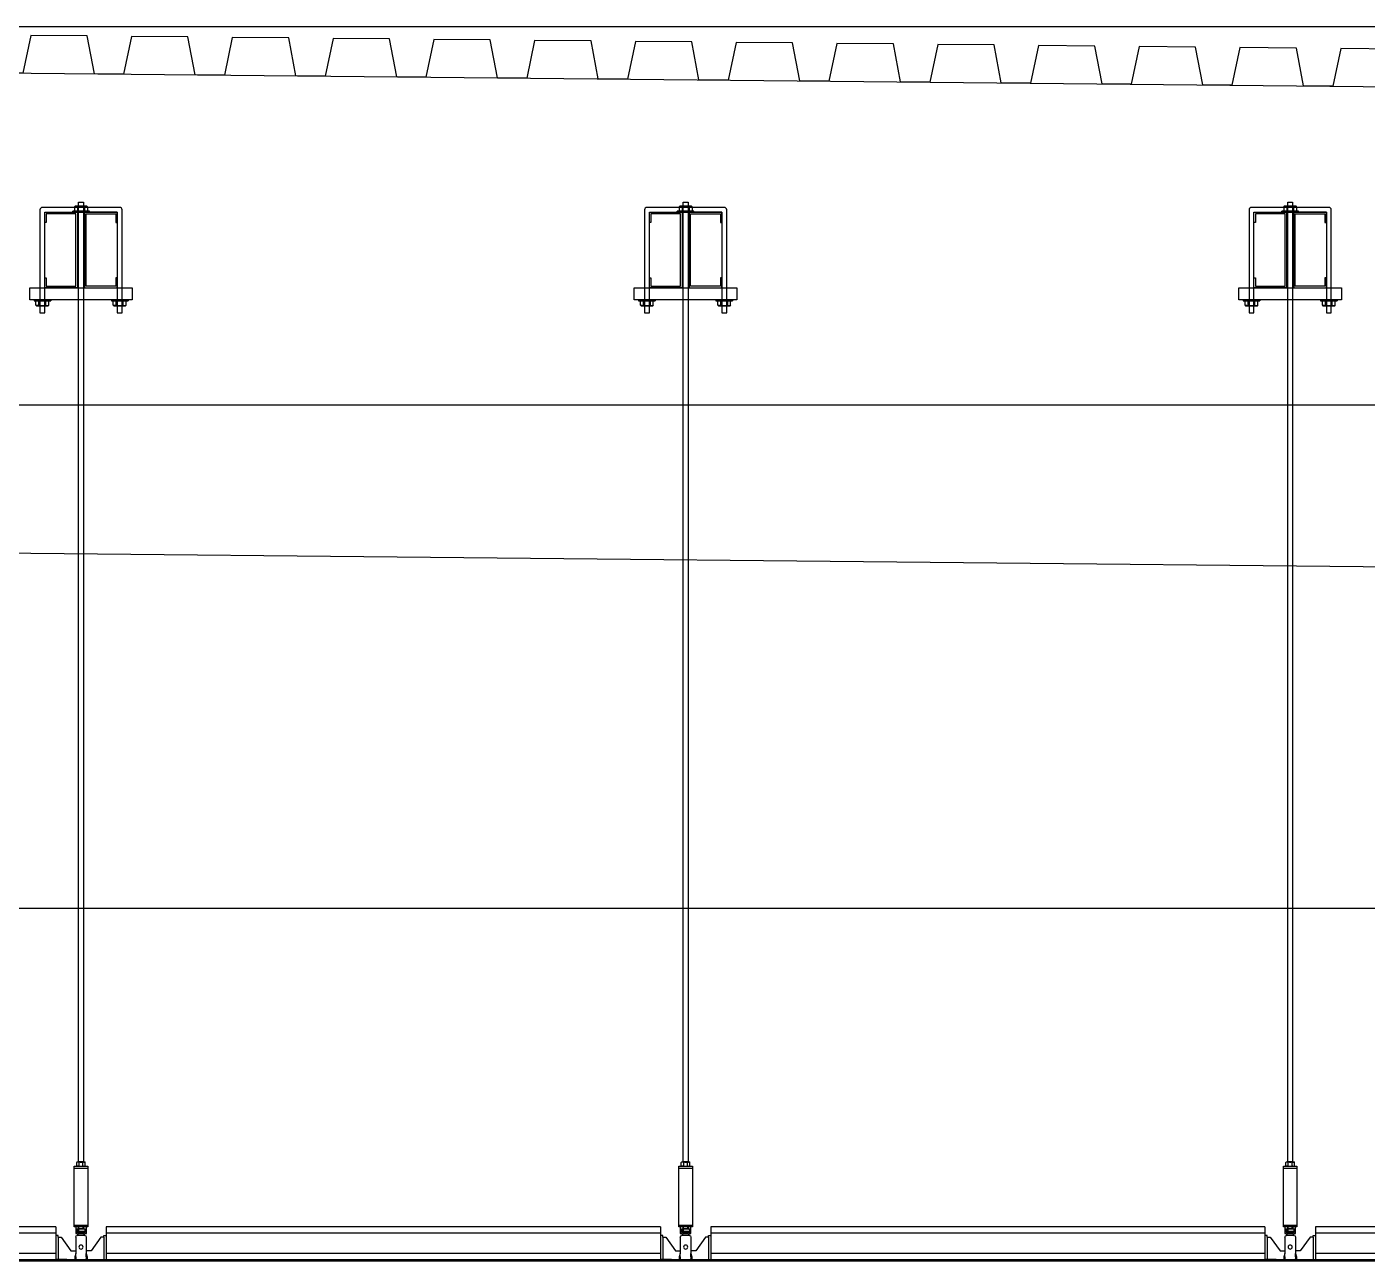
# Model space of a CAD drawing. Header units: millimetres. Extents: x -32710 to 654186, y -254124 to 420220.
# Drawn here: x 277492 to 280153, y 399500 to 401950 of the extents above; entities that cross this region are included whole.
import ezdxf
from ezdxf.xclip import XClip

# ---------------------------------------------------------------- set-up
doc = ezdxf.new("R2010")
doc.units = ezdxf.units.MM
doc.header["$LTSCALE"] = 1000
doc.linetypes.add('TPH12-SEC-@E$0$CENTERK5', pattern=[6.916, 6.667, -0.083, 0.083, -0.083])
for name, color, linetype in [('TPH12-SEC-@E$0$H-SIN', 252, 'TPH12-SEC-@E$0$CENTERK5'), ('TPH12-SEC-@E$0$SIAGE1', 252, 'Continuous'), ('TPH12-SEC-@E$0$SIAGE2', 252, 'Continuous'), ('TPH12-SEC-@E$0$SUGATA3', 252, 'Continuous'), ('YFM1P-長$0$M-FOUN', 252, 'Continuous'), ('YFSHI-02(E-LINE)$0$SH-LINE-10', 10, 'Continuous'), ('YFSHI-02(E-LINE)$0$SH-LINE-130', 130, 'Continuous'), ('YFSHI-02(E-LINE)$0$SH-LINE-82', 82, 'Continuous')]:
    doc.layers.add(name, color=color, linetype=linetype)

# ---------------------------------------------------------------- blocks, each defined once
blk = doc.blocks.new('TPH12-SEC-@E')
at = {"layer": 'TPH12-SEC-@E$0$H-SIN'}
blk.add_line((298929.6, 401950), (270800, 401950), dxfattribs=at)
at = {"layer": 'TPH12-SEC-@E$0$SIAGE1'}
blk.add_line((281350, 400200), (272500, 400200), dxfattribs=at)
at = {"layer": 'TPH12-SEC-@E$0$SIAGE2'}
for points in [[(277500.4, 401933), (277484.6, 401858.2), (277426.6, 401858.7), (277412.4, 401933.9), (277300.4, 401935)], [(277700.4, 401931), (277684.6, 401856.2), (277626.6, 401856.7), (277612.4, 401931.9), (277500.4, 401933)], [(277900.3, 401929), (277884.6, 401854.2), (277826.6, 401854.7), (277812.3, 401929.9), (277700.4, 401931)], [(278100.3, 401927), (278084.6, 401852.2), (278026.6, 401852.7), (278012.3, 401927.9), (277900.3, 401929)], [(278300.3, 401925), (278284.6, 401850.2), (278226.6, 401850.7), (278212.3, 401925.9), (278100.3, 401927)], [(278500.3, 401923), (278484.6, 401848.2), (278426.6, 401848.7), (278412.3, 401923.9), (278300.3, 401925)], [(278700.3, 401921), (278684.6, 401846.2), (278626.6, 401846.7), (278612.3, 401921.9), (278500.3, 401923)], [(278900.3, 401919), (278884.5, 401844.2), (278826.5, 401844.7), (278812.3, 401919.9), (278700.3, 401921)], [(279100.3, 401917), (279084.5, 401842.2), (279026.5, 401842.7), (279012.3, 401917.9), (278900.3, 401919)], [(279300.3, 401915), (279284.5, 401840.2), (279226.5, 401840.7), (279212.3, 401915.9), (279100.3, 401917)], [(279500.3, 401913), (279484.5, 401838.2), (279426.5, 401838.7), (279412.3, 401913.9), (279300.3, 401915)], [(279700.3, 401911), (279684.5, 401836.2), (279626.5, 401836.7), (279612.3, 401911.9), (279500.3, 401913)], [(279900.2, 401909), (279884.5, 401834.2), (279826.5, 401834.7), (279812.2, 401909.9), (279700.3, 401911)], [(280100.2, 401907), (280084.5, 401832.2), (280026.5, 401832.7), (280012.2, 401907.9), (279900.2, 401909)], [(280300.2, 401905), (280284.5, 401830.2), (280226.5, 401830.7), (280212.2, 401905.9), (280100.2, 401907)]]:
    blk.add_lwpolyline(points, dxfattribs=at)
at = {"layer": 'TPH12-SEC-@E$0$SUGATA3'}
for p, q in [((272884.8, 401904.2), (290730, 401725.7)), ((273150, 400948.5), (281350, 400866.5))]:
    blk.add_line(p, q, dxfattribs=at)
blk = doc.blocks.new('YFSHI-02(E-LINE)$0$CEILING-A')
for p, q in [((-110, 6.8), (-110, 0)), ((-110, 6.8), (0, 6.8)), ((-110, 5.57), (0, 5.57)), ((0, 6.8), (0, 0)), ((-110, 1.52), (0, 1.52)), ((-110, 0.28), (0, 0.28)), ((-110, 0), (0, 0))]:
    blk.add_line(p, q)
blk = doc.blocks.new('YFSHI-02(E-LINE)$0$1')
for p, q in [((0.45, 5.1), (0, 5.1)), ((0, 5.1), (0, 0)), ((0.45, 4.8), (0.45, 5.1)), ((0.45, 4.8), (1.05, 4.8)), ((0.45, 4.8), (0.45, 0.28)), ((1.05, 4.8), (3, 2.05)), ((3.95, 4.8), (3.95, 2.05)), ((4.25, 5.1), (5.75, 5.1)), ((6.05, 4.8), (6.05, 2.05)), ((8.95, 4.8), (7, 2.05)), ((9.55, 4.8), (8.95, 4.8)), ((9.55, 4.8), (9.55, 5.1)), ((9.55, 5.1), (10, 5.1)), ((9.55, 4.8), (9.55, 0.33)), ((10, 5.1), (10, 0)), ((9.4, 0.33), (0, 0.33)), ((0, 0.25), (5.68, 0.25)), ((0, 0), (10, 0)), ((2.2, 0), (5, 0)), ((3, 2.05), (3.95, 2.05)), ((3.95, 1.55), (3.75, 0.88)), ((3.75, 0.88), (3.95, 0.88)), ((3.75, 0.88), (3.75, 0.25)), ((3.95, 2.05), (3.95, 1.55)), ((3.95, 0.88), (3.95, 1.55)), ((3.95, 0.88), (3.95, 0.45)), ((10, 0.25), (4.32, 0.25)), ((7, 2.05), (6.05, 2.05)), ((6.05, 2.05), (6.05, 1.55)), ((6.05, 1.55), (6.25, 0.88)), ((6.05, 0.88), (6.05, 1.55)), ((6.25, 0.88), (6.05, 0.88)), ((6.05, 0.88), (6.05, 0.45)), ((6.25, 0.88), (6.25, 0.25)), ((7.8, 0.33), (10, 0.33))]:
    blk.add_line(p, q)
blk.add_lwpolyline([(4.3, 5.1), (4.3, 5.4, 0.414214), (4.2, 5.5), (3.96, 5.5, -0.414214), (3.94, 5.52), (3.94, 6.76, -0.414214), (3.98, 6.8), (4.46, 6.8, -0.414214), (4.5, 6.76), (4.5, 6.42, -0.414214), (4.48, 6.4), (4.18, 6.4, 0.414214), (4.16, 6.38), (4.16, 5.8, 0.414214), (4.26, 5.7), (5.74, 5.7, 0.414214), (5.84, 5.8), (5.84, 6.38, 0.414214), (5.82, 6.4), (5.52, 6.4, -0.414214), (5.5, 6.42), (5.5, 6.76, -0.414214), (5.54, 6.8), (6.02, 6.8, -0.414214), (6.06, 6.76), (6.06, 5.52, -0.414214), (6.04, 5.5), (5.8, 5.5, 0.414214), (5.7, 5.4), (5.7, 5.1)], format="xyb")
blk.add_lwpolyline([(4.52, 5.5, 0.414214), (4.42, 5.4), (4.42, 5.2, 0.414214), (4.52, 5.1), (5.48, 5.1, 0.414214), (5.58, 5.2), (5.58, 5.4, 0.414214), (5.48, 5.5)], format="xyb", close=True)
blk.add_circle((5, 2.8), 0.41)
for centre, radius, start, end in [((4.25, 4.8), 0.3, 90, 180), ((5.75, 4.8), 0.3, 0, 90), ((3.75, 0.45), 0.2, 270, 0), ((6.25, 0.45), 0.2, 180, 270)]:
    blk.add_arc(centre, radius, start, end)
blk = doc.blocks.new('YFSHI-02(E-LINE)')
at = {"layer": 'YFSHI-02(E-LINE)$0$SH-LINE-10'}
for p, q in [((277616.5, 401584), (277583.5, 401584)), ((277583.5, 401581.9), (277583.5, 401584)), ((277616.5, 401581.9), (277583.5, 401581.9)), ((277587.3, 401592.7), (277587.3, 401585.2)), ((277587.3, 401592.7), (277587.3, 401585.2)), ((277611.7, 401593.9), (277588.3, 401593.9)), ((277611.7, 401593.9), (277588.3, 401593.9)), ((277590.7, 401593.6), (277588.3, 401593.6)), ((277590.7, 401593.6), (277588.3, 401593.6)), ((277590.7, 401584.4), (277588.3, 401584.4)), ((277590.7, 401584.4), (277588.3, 401584.4)), ((277611.7, 401584), (277588.3, 401584)), ((277593.2, 401592.7), (277593.2, 401585.2)), ((277593.2, 401592.7), (277593.2, 401585.2)), ((277603.5, 401593.6), (277596.5, 401593.6)), ((277603.5, 401593.6), (277596.5, 401593.6)), ((277603.5, 401584.4), (277596.5, 401584.4)), ((277603.5, 401584.4), (277596.5, 401584.4)), ((277606.8, 401592.7), (277606.8, 401585.2)), ((277606.8, 401592.7), (277606.8, 401585.2)), ((277609.3, 401593.6), (277611.7, 401593.6)), ((277609.3, 401593.6), (277611.7, 401593.6)), ((277609.3, 401584.4), (277611.7, 401584.4)), ((277609.3, 401584.4), (277611.7, 401584.4)), ((277612.7, 401592.7), (277612.7, 401585.2)), ((277612.7, 401592.7), (277612.7, 401585.2)), ((277616.5, 401581.9), (277616.5, 401584)), ((278816.5, 401584), (278783.5, 401584)), ((278783.5, 401581.9), (278783.5, 401584)), ((278816.5, 401581.9), (278783.5, 401581.9)), ((278787.3, 401592.7), (278787.3, 401585.2)), ((278787.3, 401592.7), (278787.3, 401585.2)), ((278811.7, 401593.9), (278788.3, 401593.9)), ((278811.7, 401593.9), (278788.3, 401593.9)), ((278790.7, 401593.6), (278788.3, 401593.6)), ((278790.7, 401593.6), (278788.3, 401593.6)), ((278790.7, 401584.4), (278788.3, 401584.4)), ((278790.7, 401584.4), (278788.3, 401584.4)), ((278811.7, 401584), (278788.3, 401584)), ((278793.2, 401592.7), (278793.2, 401585.2)), ((278793.2, 401592.7), (278793.2, 401585.2)), ((278803.5, 401593.6), (278796.5, 401593.6)), ((278803.5, 401593.6), (278796.5, 401593.6)), ((278803.5, 401584.4), (278796.5, 401584.4)), ((278803.5, 401584.4), (278796.5, 401584.4)), ((278806.8, 401592.7), (278806.8, 401585.2)), ((278806.8, 401592.7), (278806.8, 401585.2)), ((278809.3, 401593.6), (278811.7, 401593.6)), ((278809.3, 401593.6), (278811.7, 401593.6)), ((278809.3, 401584.4), (278811.7, 401584.4)), ((278809.3, 401584.4), (278811.7, 401584.4)), ((278812.7, 401592.7), (278812.7, 401585.2)), ((278812.7, 401592.7), (278812.7, 401585.2)), ((278816.5, 401581.9), (278816.5, 401584)), ((280016.5, 401584), (279983.5, 401584)), ((279983.5, 401581.9), (279983.5, 401584)), ((280016.5, 401581.9), (279983.5, 401581.9)), ((279987.3, 401592.7), (279987.3, 401585.2)), ((279987.3, 401592.7), (279987.3, 401585.2)), ((280011.7, 401593.9), (279988.3, 401593.9)), ((280011.7, 401593.9), (279988.3, 401593.9)), ((279990.7, 401593.6), (279988.3, 401593.6)), ((279990.7, 401593.6), (279988.3, 401593.6)), ((279990.7, 401584.4), (279988.3, 401584.4)), ((279990.7, 401584.4), (279988.3, 401584.4)), ((280011.7, 401584), (279988.3, 401584)), ((279993.2, 401592.7), (279993.2, 401585.2)), ((279993.2, 401592.7), (279993.2, 401585.2)), ((280003.5, 401593.6), (279996.5, 401593.6)), ((280003.5, 401593.6), (279996.5, 401593.6)), ((280003.5, 401584.4), (279996.5, 401584.4)), ((280003.5, 401584.4), (279996.5, 401584.4)), ((280006.8, 401592.7), (280006.8, 401585.2)), ((280006.8, 401592.7), (280006.8, 401585.2)), ((280009.3, 401593.6), (280011.7, 401593.6)), ((280009.3, 401593.6), (280011.7, 401593.6)), ((280009.3, 401584.4), (280011.7, 401584.4)), ((280009.3, 401584.4), (280011.7, 401584.4)), ((280012.7, 401592.7), (280012.7, 401585.2)), ((280012.7, 401592.7), (280012.7, 401585.2)), ((280016.5, 401581.9), (280016.5, 401584)), ((277506.7, 401408.2), (277539.8, 401408.2)), ((277506.7, 401408.2), (277506.7, 401406.2)), ((277506.7, 401406.2), (277539.8, 401406.2)), ((277510.6, 401397.4), (277510.6, 401405)), ((277510.6, 401397.4), (277510.6, 401405)), ((277511.5, 401406.2), (277535, 401406.2)), ((277511.5, 401396.2), (277535, 401396.2)), ((277511.5, 401396.2), (277535, 401396.2)), ((277514, 401405.8), (277511.6, 401405.8)), ((277514, 401405.8), (277511.6, 401405.8)), ((277514, 401396.6), (277511.6, 401396.6)), ((277514, 401396.6), (277511.6, 401396.6)), ((277516.4, 401397.4), (277516.4, 401405)), ((277516.4, 401397.4), (277516.4, 401405)), ((277519.7, 401405.8), (277526.8, 401405.8)), ((277519.7, 401405.8), (277526.8, 401405.8)), ((277519.7, 401396.6), (277526.8, 401396.6)), ((277519.7, 401396.6), (277526.8, 401396.6)), ((277530, 401397.4), (277530, 401405)), ((277530, 401397.4), (277530, 401405)), ((277532.5, 401405.8), (277534.9, 401405.8)), ((277532.5, 401405.8), (277534.9, 401405.8)), ((277532.5, 401396.6), (277534.9, 401396.6)), ((277532.5, 401396.6), (277534.9, 401396.6)), ((277535.9, 401397.4), (277535.9, 401405)), ((277535.9, 401397.4), (277535.9, 401405)), ((277539.8, 401408.2), (277539.8, 401406.2)), ((277660.2, 401408.2), (277693.3, 401408.2)), ((277660.2, 401408.2), (277660.2, 401406.2)), ((277660.2, 401406.2), (277693.3, 401406.2)), ((277664.1, 401397.4), (277664.1, 401405)), ((277664.1, 401397.4), (277664.1, 401405)), ((277665, 401406.2), (277688.5, 401406.2)), ((277665, 401396.2), (277688.5, 401396.2)), ((277665, 401396.2), (277688.5, 401396.2)), ((277667.5, 401405.8), (277665.1, 401405.8)), ((277667.5, 401405.8), (277665.1, 401405.8)), ((277667.5, 401396.6), (277665.1, 401396.6)), ((277667.5, 401396.6), (277665.1, 401396.6)), ((277670, 401397.4), (277670, 401405)), ((277670, 401397.4), (277670, 401405)), ((277673.2, 401405.8), (277680.3, 401405.8)), ((277673.2, 401405.8), (277680.3, 401405.8)), ((277673.2, 401396.6), (277680.3, 401396.6)), ((277673.2, 401396.6), (277680.3, 401396.6)), ((277683.6, 401397.4), (277683.6, 401405)), ((277683.6, 401397.4), (277683.6, 401405)), ((277686, 401405.8), (277688.4, 401405.8)), ((277686, 401405.8), (277688.4, 401405.8)), ((277686, 401396.6), (277688.4, 401396.6)), ((277686, 401396.6), (277688.4, 401396.6)), ((277689.4, 401397.4), (277689.4, 401405)), ((277689.4, 401397.4), (277689.4, 401405)), ((277693.3, 401408.2), (277693.3, 401406.2)), ((278706.7, 401408.2), (278739.8, 401408.2)), ((278706.7, 401408.2), (278706.7, 401406.2)), ((278706.7, 401406.2), (278739.8, 401406.2)), ((278710.6, 401397.4), (278710.6, 401405)), ((278710.6, 401397.4), (278710.6, 401405)), ((278711.5, 401406.2), (278735, 401406.2)), ((278711.5, 401396.2), (278735, 401396.2)), ((278711.5, 401396.2), (278735, 401396.2)), ((278714, 401405.8), (278711.6, 401405.8)), ((278714, 401405.8), (278711.6, 401405.8)), ((278714, 401396.6), (278711.6, 401396.6)), ((278714, 401396.6), (278711.6, 401396.6)), ((278716.4, 401397.4), (278716.4, 401405)), ((278716.4, 401397.4), (278716.4, 401405)), ((278719.7, 401405.8), (278726.8, 401405.8)), ((278719.7, 401405.8), (278726.8, 401405.8)), ((278719.7, 401396.6), (278726.8, 401396.6)), ((278719.7, 401396.6), (278726.8, 401396.6)), ((278730, 401397.4), (278730, 401405)), ((278730, 401397.4), (278730, 401405)), ((278732.5, 401405.8), (278734.9, 401405.8)), ((278732.5, 401405.8), (278734.9, 401405.8)), ((278732.5, 401396.6), (278734.9, 401396.6)), ((278732.5, 401396.6), (278734.9, 401396.6)), ((278735.9, 401397.4), (278735.9, 401405)), ((278735.9, 401397.4), (278735.9, 401405)), ((278739.8, 401408.2), (278739.8, 401406.2)), ((278860.2, 401408.2), (278893.3, 401408.2)), ((278860.2, 401408.2), (278860.2, 401406.2)), ((278860.2, 401406.2), (278893.3, 401406.2)), ((278864.1, 401397.4), (278864.1, 401405)), ((278864.1, 401397.4), (278864.1, 401405)), ((278865, 401406.2), (278888.5, 401406.2)), ((278865, 401396.2), (278888.5, 401396.2)), ((278865, 401396.2), (278888.5, 401396.2)), ((278867.5, 401405.8), (278865.1, 401405.8)), ((278867.5, 401405.8), (278865.1, 401405.8)), ((278867.5, 401396.6), (278865.1, 401396.6)), ((278867.5, 401396.6), (278865.1, 401396.6)), ((278870, 401397.4), (278870, 401405)), ((278870, 401397.4), (278870, 401405)), ((278873.2, 401405.8), (278880.3, 401405.8)), ((278873.2, 401405.8), (278880.3, 401405.8)), ((278873.2, 401396.6), (278880.3, 401396.6)), ((278873.2, 401396.6), (278880.3, 401396.6)), ((278883.6, 401397.4), (278883.6, 401405)), ((278883.6, 401397.4), (278883.6, 401405)), ((278886, 401405.8), (278888.4, 401405.8)), ((278886, 401405.8), (278888.4, 401405.8)), ((278886, 401396.6), (278888.4, 401396.6)), ((278886, 401396.6), (278888.4, 401396.6)), ((278889.4, 401397.4), (278889.4, 401405)), ((278889.4, 401397.4), (278889.4, 401405)), ((278893.3, 401408.2), (278893.3, 401406.2)), ((279906.7, 401408.2), (279939.8, 401408.2)), ((279906.7, 401408.2), (279906.7, 401406.2)), ((279906.7, 401406.2), (279939.8, 401406.2)), ((279910.6, 401397.4), (279910.6, 401405)), ((279910.6, 401397.4), (279910.6, 401405)), ((279911.5, 401406.2), (279935, 401406.2)), ((279911.5, 401396.2), (279935, 401396.2)), ((279911.5, 401396.2), (279935, 401396.2)), ((279914, 401405.8), (279911.6, 401405.8)), ((279914, 401405.8), (279911.6, 401405.8)), ((279914, 401396.6), (279911.6, 401396.6)), ((279914, 401396.6), (279911.6, 401396.6)), ((279916.4, 401397.4), (279916.4, 401405)), ((279916.4, 401397.4), (279916.4, 401405)), ((279919.7, 401405.8), (279926.8, 401405.8)), ((279919.7, 401405.8), (279926.8, 401405.8)), ((279919.7, 401396.6), (279926.8, 401396.6)), ((279919.7, 401396.6), (279926.8, 401396.6)), ((279930, 401397.4), (279930, 401405)), ((279930, 401397.4), (279930, 401405)), ((279932.5, 401405.8), (279934.9, 401405.8)), ((279932.5, 401405.8), (279934.9, 401405.8)), ((279932.5, 401396.6), (279934.9, 401396.6)), ((279932.5, 401396.6), (279934.9, 401396.6)), ((279935.9, 401397.4), (279935.9, 401405)), ((279935.9, 401397.4), (279935.9, 401405)), ((279939.8, 401408.2), (279939.8, 401406.2)), ((280060.2, 401408.2), (280093.3, 401408.2)), ((280060.2, 401408.2), (280060.2, 401406.2)), ((280060.2, 401406.2), (280093.3, 401406.2)), ((280064.1, 401397.4), (280064.1, 401405)), ((280064.1, 401397.4), (280064.1, 401405)), ((280065, 401406.2), (280088.5, 401406.2)), ((280065, 401396.2), (280088.5, 401396.2)), ((280065, 401396.2), (280088.5, 401396.2)), ((280067.5, 401405.8), (280065.1, 401405.8)), ((280067.5, 401405.8), (280065.1, 401405.8)), ((280067.5, 401396.6), (280065.1, 401396.6)), ((280067.5, 401396.6), (280065.1, 401396.6)), ((280070, 401397.4), (280070, 401405)), ((280070, 401397.4), (280070, 401405)), ((280073.2, 401405.8), (280080.3, 401405.8)), ((280073.2, 401405.8), (280080.3, 401405.8)), ((280073.2, 401396.6), (280080.3, 401396.6)), ((280073.2, 401396.6), (280080.3, 401396.6)), ((280083.6, 401397.4), (280083.6, 401405)), ((280083.6, 401397.4), (280083.6, 401405)), ((280086, 401405.8), (280088.4, 401405.8)), ((280086, 401405.8), (280088.4, 401405.8)), ((280086, 401396.6), (280088.4, 401396.6)), ((280086, 401396.6), (280088.4, 401396.6)), ((280089.4, 401397.4), (280089.4, 401405)), ((280089.4, 401397.4), (280089.4, 401405)), ((280093.3, 401408.2), (280093.3, 401406.2)), ((277586.6, 399688.5), (277613.4, 399688.5)), ((277586.6, 399688.5), (277613.4, 399688.5)), ((277586.6, 399568), (277586.6, 399688.5)), ((277586.6, 399568), (277586.6, 399688.5)), ((277586.6, 399688.5), (277613.4, 399688.5)), ((277591.5, 399689.3), (277591.5, 399696.1)), ((277591.5, 399689.3), (277591.5, 399696.1)), ((277592.1, 399697), (277607.9, 399697)), ((277592.1, 399697), (277607.9, 399697)), ((277592.1, 399688.5), (277607.9, 399688.5)), ((277592.1, 399688.5), (277607.9, 399688.5)), ((277594.5, 399696.7), (277592.2, 399696.7)), ((277594.5, 399696.7), (277592.2, 399696.7)), ((277594.5, 399688.7), (277592.2, 399688.7)), ((277594.5, 399688.7), (277592.2, 399688.7)), ((277596.2, 399689.3), (277596.2, 399696.1)), ((277596.2, 399689.3), (277596.2, 399696.1)), ((277598.5, 399696.7), (277601.5, 399696.7)), ((277598.5, 399688.7), (277601.5, 399688.7)), ((277598.5, 399688.7), (277601.5, 399688.7)), ((277603.8, 399689.3), (277603.8, 399696.1)), ((277603.8, 399689.3), (277603.8, 399696.1)), ((277605.5, 399696.7), (277607.8, 399696.7)), ((277605.5, 399696.7), (277607.8, 399696.7)), ((277605.5, 399688.7), (277607.8, 399688.7)), ((277605.5, 399688.7), (277607.8, 399688.7)), ((277608.5, 399689.3), (277608.5, 399696.1)), ((277608.5, 399689.3), (277608.5, 399696.1)), ((277613.4, 399688.5), (277613.4, 399568)), ((277613.4, 399688.5), (277613.4, 399568)), ((278786.6, 399688.5), (278813.4, 399688.5)), ((278786.6, 399688.5), (278813.4, 399688.5)), ((278786.6, 399568), (278786.6, 399688.5)), ((278786.6, 399568), (278786.6, 399688.5)), ((278786.6, 399688.5), (278813.4, 399688.5)), ((278791.5, 399689.3), (278791.5, 399696.1)), ((278791.5, 399689.3), (278791.5, 399696.1)), ((278792.1, 399697), (278807.9, 399697)), ((278792.1, 399697), (278807.9, 399697)), ((278792.1, 399688.5), (278807.9, 399688.5)), ((278792.1, 399688.5), (278807.9, 399688.5)), ((278794.5, 399696.7), (278792.2, 399696.7)), ((278794.5, 399696.7), (278792.2, 399696.7)), ((278794.5, 399688.7), (278792.2, 399688.7)), ((278794.5, 399688.7), (278792.2, 399688.7)), ((278796.2, 399689.3), (278796.2, 399696.1)), ((278796.2, 399689.3), (278796.2, 399696.1)), ((278798.5, 399696.7), (278801.5, 399696.7)), ((278798.5, 399688.7), (278801.5, 399688.7)), ((278798.5, 399688.7), (278801.5, 399688.7)), ((278803.8, 399689.3), (278803.8, 399696.1)), ((278803.8, 399689.3), (278803.8, 399696.1)), ((278805.5, 399696.7), (278807.8, 399696.7)), ((278805.5, 399696.7), (278807.8, 399696.7)), ((278805.5, 399688.7), (278807.8, 399688.7)), ((278805.5, 399688.7), (278807.8, 399688.7)), ((278808.5, 399689.3), (278808.5, 399696.1)), ((278808.5, 399689.3), (278808.5, 399696.1)), ((278813.4, 399688.5), (278813.4, 399568)), ((278813.4, 399688.5), (278813.4, 399568)), ((279986.6, 399688.5), (280013.4, 399688.5)), ((279986.6, 399688.5), (280013.4, 399688.5)), ((279986.6, 399568), (279986.6, 399688.5)), ((279986.6, 399568), (279986.6, 399688.5)), ((279986.6, 399688.5), (280013.4, 399688.5)), ((279991.5, 399689.3), (279991.5, 399696.1)), ((279991.5, 399689.3), (279991.5, 399696.1)), ((279992.1, 399697), (280007.9, 399697)), ((279992.1, 399697), (280007.9, 399697)), ((279992.1, 399688.5), (280007.9, 399688.5)), ((279992.1, 399688.5), (280007.9, 399688.5)), ((279994.5, 399696.7), (279992.2, 399696.7)), ((279994.5, 399696.7), (279992.2, 399696.7)), ((279994.5, 399688.7), (279992.2, 399688.7)), ((279994.5, 399688.7), (279992.2, 399688.7)), ((279996.2, 399689.3), (279996.2, 399696.1)), ((279996.2, 399689.3), (279996.2, 399696.1)), ((279998.5, 399696.7), (280001.5, 399696.7)), ((279998.5, 399688.7), (280001.5, 399688.7)), ((279998.5, 399688.7), (280001.5, 399688.7)), ((280003.8, 399689.3), (280003.8, 399696.1)), ((280003.8, 399689.3), (280003.8, 399696.1)), ((280005.5, 399696.7), (280007.8, 399696.7)), ((280005.5, 399696.7), (280007.8, 399696.7)), ((280005.5, 399688.7), (280007.8, 399688.7)), ((280005.5, 399688.7), (280007.8, 399688.7)), ((280008.5, 399689.3), (280008.5, 399696.1)), ((280008.5, 399689.3), (280008.5, 399696.1)), ((280013.4, 399688.5), (280013.4, 399568)), ((280013.4, 399688.5), (280013.4, 399568)), ((277613.4, 399568), (277586.6, 399568)), ((277613.4, 399568), (277586.6, 399568)), ((277592.1, 399558.9), (277592.1, 399563.3)), ((277608.1, 399563.3), (277592.1, 399563.3)), ((277608.3, 399558.9), (277592.1, 399558.9)), ((277593.2, 399558.9), (277593.2, 399563.3)), ((277595.6, 399563.3), (277595.6, 399563.9)), ((277604.3, 399563.9), (277595.6, 399563.9)), ((277595.8, 399558.9), (277595.8, 399563.3)), ((277595.9, 399563.9), (277595.9, 399568)), ((277604.1, 399563.9), (277604.1, 399568)), ((277604.3, 399563.3), (277604.3, 399563.9)), ((277608.3, 399559), (277608.3, 399563.1)), ((278813.4, 399568), (278786.6, 399568)), ((278813.4, 399568), (278786.6, 399568)), ((278792.1, 399558.9), (278792.1, 399563.3)), ((278808.1, 399563.3), (278792.1, 399563.3)), ((278808.3, 399558.9), (278792.1, 399558.9)), ((278793.2, 399558.9), (278793.2, 399563.3)), ((278795.6, 399563.3), (278795.6, 399563.9)), ((278804.3, 399563.9), (278795.6, 399563.9)), ((278795.8, 399558.9), (278795.8, 399563.3)), ((278795.9, 399563.9), (278795.9, 399568)), ((278804.1, 399563.9), (278804.1, 399568)), ((278804.3, 399563.3), (278804.3, 399563.9)), ((278808.3, 399559), (278808.3, 399563.1)), ((280013.4, 399568), (279986.6, 399568)), ((280013.4, 399568), (279986.6, 399568)), ((279992.1, 399558.9), (279992.1, 399563.3)), ((280008.1, 399563.3), (279992.1, 399563.3)), ((280008.3, 399558.9), (279992.1, 399558.9)), ((279993.2, 399558.9), (279993.2, 399563.3)), ((279995.6, 399563.3), (279995.6, 399563.9)), ((280004.3, 399563.9), (279995.6, 399563.9)), ((279995.8, 399558.9), (279995.8, 399563.3)), ((279995.9, 399563.9), (279995.9, 399568)), ((280004.1, 399563.9), (280004.1, 399568)), ((280004.3, 399563.3), (280004.3, 399563.9)), ((280008.3, 399559), (280008.3, 399563.1))]:
    blk.add_line(p, q, dxfattribs=at)
for points in [[(277604.8, 399697), (277595.2, 399697), (277595.2, 401601.9), (277604.8, 401601.9)], [(278804.8, 399697), (278795.2, 399697), (278795.2, 401601.9), (278804.8, 401601.9)], [(280004.8, 399697), (279995.2, 399697), (279995.2, 401601.9), (280004.8, 401601.9)], [(277498.2, 401431.9), (277701.8, 401431.9), (277701.8, 401408.2), (277498.2, 401408.2)], [(278698.2, 401431.9), (278901.8, 401431.9), (278901.8, 401408.2), (278698.2, 401408.2)], [(279898.2, 401431.9), (280101.8, 401431.9), (280101.8, 401408.2), (279898.2, 401408.2)]]:
    blk.add_lwpolyline(points, close=True, dxfattribs=at)
for points in [[(277672, 401382.2), (277681.5, 401382.2), (277681.5, 401408.2), (277681.5, 401586.5, 0.414214), (277676.5, 401591.5), (277523.5, 401591.5, 0.414214), (277518.5, 401586.5), (277518.5, 401382.2), (277528, 401382.2), (277528, 401581.9), (277672, 401581.9)], [(278872, 401382.2), (278881.5, 401382.2), (278881.5, 401408.2), (278881.5, 401586.5, 0.414214), (278876.5, 401591.5), (278723.5, 401591.5, 0.414214), (278718.5, 401586.5), (278718.5, 401382.2), (278728, 401382.2), (278728, 401581.9), (278872, 401581.9)], [(280072, 401382.2), (280081.5, 401382.2), (280081.5, 401408.2), (280081.5, 401586.5, 0.414214), (280076.5, 401591.5), (279923.5, 401591.5, 0.414214), (279918.5, 401586.5), (279918.5, 401382.2), (279928, 401382.2), (279928, 401581.9), (280072, 401581.9)]]:
    blk.add_lwpolyline(points, format="xyb", close=True, dxfattribs=at)
for points in [[(277586.6, 399684.8), (277613.4, 399684.8)], [(277586.6, 399684.8), (277613.4, 399684.8)], [(278786.6, 399684.8), (278813.4, 399684.8)], [(278786.6, 399684.8), (278813.4, 399684.8)], [(279986.6, 399684.8), (280013.4, 399684.8)], [(279986.6, 399684.8), (280013.4, 399684.8)], [(277586.6, 399571.6), (277613.4, 399571.6)], [(277586.6, 399571.6), (277613.4, 399571.6)], [(278786.6, 399571.6), (278813.4, 399571.6)], [(278786.6, 399571.6), (278813.4, 399571.6)], [(279986.6, 399571.6), (280013.4, 399571.6)], [(279986.6, 399571.6), (280013.4, 399571.6)]]:
    blk.add_lwpolyline(points, dxfattribs=at)
for centre, radius, start, end in [((277589.3, 401592.1), 2.1, 120.5681, 163.207), ((277589.3, 401592.1), 2.1, 120.5681, 163.207), ((277589.1, 401591.7), 2.02, 111.8965, 149.5654), ((277589.1, 401591.7), 2.02, 111.8965, 149.5654), ((277589.1, 401586.2), 2.02, 210.4346, 248.1035), ((277589.1, 401586.2), 2.02, 210.4346, 248.1035), ((277589.3, 401585.8), 2.1, 196.793, 239.4319), ((277589.3, 401585.8), 2.1, 196.793, 239.4319), ((277589.3, 401585.5), 8.18, 61.7885, 80.1123), ((277589.3, 401585.5), 8.18, 61.7885, 80.1123), ((277589.3, 401592.4), 8.18, 279.8877, 298.2115), ((277589.3, 401592.4), 8.18, 279.8877, 298.2115), ((277597.2, 401584.2), 9.43, 94.1532, 114.8761), ((277597.2, 401584.2), 9.43, 94.1532, 114.8761), ((277597.2, 401593.8), 9.43, 245.1239, 265.8468), ((277597.2, 401593.8), 9.43, 245.1239, 265.8468), ((277602.8, 401584.2), 9.43, 65.1239, 85.8468), ((277602.8, 401584.2), 9.43, 65.1239, 85.8468), ((277602.8, 401593.8), 9.43, 274.1532, 294.8761), ((277602.8, 401593.8), 9.43, 274.1532, 294.8761), ((277610.7, 401585.5), 8.18, 99.8877, 118.2115), ((277610.7, 401585.5), 8.18, 99.8877, 118.2115), ((277610.7, 401592.4), 8.18, 241.7885, 260.1123), ((277610.7, 401592.4), 8.18, 241.7885, 260.1123), ((277610.7, 401592.1), 2.1, 16.793, 59.4319), ((277610.7, 401592.1), 2.1, 16.793, 59.4319), ((277610.9, 401591.7), 2.02, 30.4346, 68.1035), ((277610.9, 401591.7), 2.02, 30.4346, 68.1035), ((277610.7, 401585.8), 2.1, 300.5681, 343.207), ((277610.9, 401586.2), 2.02, 291.8965, 329.5654), ((277610.9, 401586.2), 2.02, 291.8965, 329.5654), ((277610.7, 401585.8), 2.1, 300.5681, 343.207), ((278789.3, 401592.1), 2.1, 120.5681, 163.207), ((278789.3, 401592.1), 2.1, 120.5681, 163.207), ((278789.1, 401591.7), 2.02, 111.8965, 149.5654), ((278789.1, 401591.7), 2.02, 111.8965, 149.5654), ((278789.1, 401586.2), 2.02, 210.4346, 248.1035), ((278789.1, 401586.2), 2.02, 210.4346, 248.1035), ((278789.3, 401585.8), 2.1, 196.793, 239.4319), ((278789.3, 401585.8), 2.1, 196.793, 239.4319), ((278789.3, 401585.5), 8.18, 61.7885, 80.1123), ((278789.3, 401585.5), 8.18, 61.7885, 80.1123), ((278789.3, 401592.4), 8.18, 279.8877, 298.2115), ((278789.3, 401592.4), 8.18, 279.8877, 298.2115), ((278797.2, 401584.2), 9.43, 94.1532, 114.8761), ((278797.2, 401584.2), 9.43, 94.1532, 114.8761), ((278797.2, 401593.8), 9.43, 245.1239, 265.8468), ((278797.2, 401593.8), 9.43, 245.1239, 265.8468), ((278802.8, 401584.2), 9.43, 65.1239, 85.8468), ((278802.8, 401584.2), 9.43, 65.1239, 85.8468), ((278802.8, 401593.8), 9.43, 274.1532, 294.8761), ((278802.8, 401593.8), 9.43, 274.1532, 294.8761), ((278810.7, 401585.5), 8.18, 99.8877, 118.2115), ((278810.7, 401585.5), 8.18, 99.8877, 118.2115), ((278810.7, 401592.4), 8.18, 241.7885, 260.1123), ((278810.7, 401592.4), 8.18, 241.7885, 260.1123), ((278810.7, 401592.1), 2.1, 16.793, 59.4319), ((278810.7, 401592.1), 2.1, 16.793, 59.4319), ((278810.9, 401591.7), 2.02, 30.4346, 68.1035), ((278810.9, 401591.7), 2.02, 30.4346, 68.1035), ((278810.7, 401585.8), 2.1, 300.5681, 343.207), ((278810.9, 401586.2), 2.02, 291.8965, 329.5654), ((278810.9, 401586.2), 2.02, 291.8965, 329.5654), ((278810.7, 401585.8), 2.1, 300.5681, 343.207), ((279989.3, 401592.1), 2.1, 120.5681, 163.207), ((279989.3, 401592.1), 2.1, 120.5681, 163.207), ((279989.1, 401591.7), 2.02, 111.8965, 149.5654), ((279989.1, 401591.7), 2.02, 111.8965, 149.5654), ((279989.1, 401586.2), 2.02, 210.4346, 248.1035), ((279989.1, 401586.2), 2.02, 210.4346, 248.1035), ((279989.3, 401585.8), 2.1, 196.793, 239.4319), ((279989.3, 401585.8), 2.1, 196.793, 239.4319), ((279989.3, 401585.5), 8.18, 61.7885, 80.1123), ((279989.3, 401585.5), 8.18, 61.7885, 80.1123), ((279989.3, 401592.4), 8.18, 279.8877, 298.2115), ((279989.3, 401592.4), 8.18, 279.8877, 298.2115), ((279997.2, 401584.2), 9.43, 94.1532, 114.8761), ((279997.2, 401584.2), 9.43, 94.1532, 114.8761), ((279997.2, 401593.8), 9.43, 245.1239, 265.8468), ((279997.2, 401593.8), 9.43, 245.1239, 265.8468), ((280002.8, 401584.2), 9.43, 65.1239, 85.8468), ((280002.8, 401584.2), 9.43, 65.1239, 85.8468), ((280002.8, 401593.8), 9.43, 274.1532, 294.8761), ((280002.8, 401593.8), 9.43, 274.1532, 294.8761), ((280010.7, 401585.5), 8.18, 99.8877, 118.2115), ((280010.7, 401585.5), 8.18, 99.8877, 118.2115), ((280010.7, 401592.4), 8.18, 241.7885, 260.1123), ((280010.7, 401592.4), 8.18, 241.7885, 260.1123), ((280010.7, 401592.1), 2.1, 16.793, 59.4319), ((280010.7, 401592.1), 2.1, 16.793, 59.4319), ((280010.9, 401591.7), 2.02, 30.4346, 68.1035), ((280010.9, 401591.7), 2.02, 30.4346, 68.1035), ((280010.7, 401585.8), 2.1, 300.5681, 343.207), ((280010.9, 401586.2), 2.02, 291.8965, 329.5654), ((280010.9, 401586.2), 2.02, 291.8965, 329.5654), ((280010.7, 401585.8), 2.1, 300.5681, 343.207), ((277512.6, 401404.4), 2.1, 120.5681, 163.207), ((277512.6, 401404.4), 2.1, 120.5681, 163.207), ((277512.3, 401403.9), 2.02, 111.8965, 149.5654), ((277512.3, 401403.9), 2.02, 111.8965, 149.5654), ((277512.3, 401398.5), 2.02, 210.4346, 248.1035), ((277512.6, 401398.1), 2.1, 196.793, 239.4319), ((277512.6, 401398.1), 2.1, 196.793, 239.4319), ((277512.3, 401398.5), 2.02, 210.4346, 248.1035), ((277512.6, 401397.8), 8.18, 61.7885, 80.1123), ((277512.6, 401397.8), 8.18, 61.7885, 80.1123), ((277512.6, 401404.7), 8.18, 279.8877, 298.2115), ((277512.6, 401404.7), 8.18, 279.8877, 298.2115), ((277520.4, 401396.4), 9.43, 94.1532, 114.8761), ((277520.4, 401396.4), 9.43, 94.1532, 114.8761), ((277520.4, 401406), 9.43, 245.1239, 265.8468), ((277520.4, 401406), 9.43, 245.1239, 265.8468), ((277526.1, 401396.4), 9.43, 65.1239, 85.8468), ((277526.1, 401396.4), 9.43, 65.1239, 85.8468), ((277526.1, 401406), 9.43, 274.1532, 294.8761), ((277526.1, 401406), 9.43, 274.1532, 294.8761), ((277533.9, 401397.8), 8.18, 99.8877, 118.2115), ((277533.9, 401397.8), 8.18, 99.8877, 118.2115), ((277533.9, 401404.7), 8.18, 241.7885, 260.1123), ((277533.9, 401404.7), 8.18, 241.7885, 260.1123), ((277534.2, 401403.9), 2.02, 30.4346, 68.1035), ((277534.2, 401403.9), 2.02, 30.4346, 68.1035), ((277534.2, 401398.5), 2.02, 291.8965, 329.5654), ((277534.2, 401398.5), 2.02, 291.8965, 329.5654), ((277533.9, 401404.4), 2.1, 16.793, 59.4319), ((277533.9, 401404.4), 2.1, 16.793, 59.4319), ((277533.9, 401398.1), 2.1, 300.5681, 343.207), ((277533.9, 401398.1), 2.1, 300.5681, 343.207), ((277666.1, 401404.4), 2.1, 120.5681, 163.207), ((277666.1, 401404.4), 2.1, 120.5681, 163.207), ((277665.8, 401403.9), 2.02, 111.8965, 149.5654), ((277665.8, 401403.9), 2.02, 111.8965, 149.5654), ((277665.8, 401398.5), 2.02, 210.4346, 248.1035), ((277666.1, 401398.1), 2.1, 196.793, 239.4319), ((277666.1, 401398.1), 2.1, 196.793, 239.4319), ((277665.8, 401398.5), 2.02, 210.4346, 248.1035), ((277666.1, 401397.8), 8.18, 61.7885, 80.1123), ((277666.1, 401397.8), 8.18, 61.7885, 80.1123), ((277666.1, 401404.7), 8.18, 279.8877, 298.2115), ((277666.1, 401404.7), 8.18, 279.8877, 298.2115), ((277673.9, 401396.4), 9.43, 94.1532, 114.8761), ((277673.9, 401396.4), 9.43, 94.1532, 114.8761), ((277673.9, 401406), 9.43, 245.1239, 265.8468), ((277673.9, 401406), 9.43, 245.1239, 265.8468), ((277679.6, 401396.4), 9.43, 65.1239, 85.8468), ((277679.6, 401396.4), 9.43, 65.1239, 85.8468), ((277679.6, 401406), 9.43, 274.1532, 294.8761), ((277679.6, 401406), 9.43, 274.1532, 294.8761), ((277687.4, 401397.8), 8.18, 99.8877, 118.2115), ((277687.4, 401397.8), 8.18, 99.8877, 118.2115), ((277687.4, 401404.7), 8.18, 241.7885, 260.1123), ((277687.4, 401404.7), 8.18, 241.7885, 260.1123), ((277687.7, 401403.9), 2.02, 30.4346, 68.1035), ((277687.7, 401403.9), 2.02, 30.4346, 68.1035), ((277687.7, 401398.5), 2.02, 291.8965, 329.5654), ((277687.7, 401398.5), 2.02, 291.8965, 329.5654), ((277687.4, 401404.4), 2.1, 16.793, 59.4319), ((277687.4, 401404.4), 2.1, 16.793, 59.4319), ((277687.4, 401398.1), 2.1, 300.5681, 343.207), ((277687.4, 401398.1), 2.1, 300.5681, 343.207), ((278712.6, 401404.4), 2.1, 120.5681, 163.207), ((278712.6, 401404.4), 2.1, 120.5681, 163.207), ((278712.3, 401403.9), 2.02, 111.8965, 149.5654), ((278712.3, 401403.9), 2.02, 111.8965, 149.5654), ((278712.3, 401398.5), 2.02, 210.4346, 248.1035), ((278712.6, 401398.1), 2.1, 196.793, 239.4319), ((278712.6, 401398.1), 2.1, 196.793, 239.4319), ((278712.3, 401398.5), 2.02, 210.4346, 248.1035), ((278712.6, 401397.8), 8.18, 61.7885, 80.1123), ((278712.6, 401397.8), 8.18, 61.7885, 80.1123), ((278712.6, 401404.7), 8.18, 279.8877, 298.2115), ((278712.6, 401404.7), 8.18, 279.8877, 298.2115), ((278720.4, 401396.4), 9.43, 94.1532, 114.8761), ((278720.4, 401396.4), 9.43, 94.1532, 114.8761), ((278720.4, 401406), 9.43, 245.1239, 265.8468), ((278720.4, 401406), 9.43, 245.1239, 265.8468), ((278726.1, 401396.4), 9.43, 65.1239, 85.8468), ((278726.1, 401396.4), 9.43, 65.1239, 85.8468), ((278726.1, 401406), 9.43, 274.1532, 294.8761), ((278726.1, 401406), 9.43, 274.1532, 294.8761), ((278733.9, 401397.8), 8.18, 99.8877, 118.2115), ((278733.9, 401397.8), 8.18, 99.8877, 118.2115), ((278733.9, 401404.7), 8.18, 241.7885, 260.1123), ((278733.9, 401404.7), 8.18, 241.7885, 260.1123), ((278734.2, 401403.9), 2.02, 30.4346, 68.1035), ((278734.2, 401403.9), 2.02, 30.4346, 68.1035), ((278734.2, 401398.5), 2.02, 291.8965, 329.5654), ((278734.2, 401398.5), 2.02, 291.8965, 329.5654), ((278733.9, 401404.4), 2.1, 16.793, 59.4319), ((278733.9, 401404.4), 2.1, 16.793, 59.4319), ((278733.9, 401398.1), 2.1, 300.5681, 343.207), ((278733.9, 401398.1), 2.1, 300.5681, 343.207), ((278866.1, 401404.4), 2.1, 120.5681, 163.207), ((278866.1, 401404.4), 2.1, 120.5681, 163.207), ((278865.8, 401403.9), 2.02, 111.8965, 149.5654), ((278865.8, 401403.9), 2.02, 111.8965, 149.5654), ((278865.8, 401398.5), 2.02, 210.4346, 248.1035), ((278866.1, 401398.1), 2.1, 196.793, 239.4319), ((278866.1, 401398.1), 2.1, 196.793, 239.4319), ((278865.8, 401398.5), 2.02, 210.4346, 248.1035), ((278866.1, 401397.8), 8.18, 61.7885, 80.1123), ((278866.1, 401397.8), 8.18, 61.7885, 80.1123), ((278866.1, 401404.7), 8.18, 279.8877, 298.2115), ((278866.1, 401404.7), 8.18, 279.8877, 298.2115), ((278873.9, 401396.4), 9.43, 94.1532, 114.8761), ((278873.9, 401396.4), 9.43, 94.1532, 114.8761), ((278873.9, 401406), 9.43, 245.1239, 265.8468), ((278873.9, 401406), 9.43, 245.1239, 265.8468), ((278879.6, 401396.4), 9.43, 65.1239, 85.8468), ((278879.6, 401396.4), 9.43, 65.1239, 85.8468), ((278879.6, 401406), 9.43, 274.1532, 294.8761), ((278879.6, 401406), 9.43, 274.1532, 294.8761), ((278887.4, 401397.8), 8.18, 99.8877, 118.2115), ((278887.4, 401397.8), 8.18, 99.8877, 118.2115), ((278887.4, 401404.7), 8.18, 241.7885, 260.1123), ((278887.4, 401404.7), 8.18, 241.7885, 260.1123), ((278887.7, 401403.9), 2.02, 30.4346, 68.1035), ((278887.7, 401403.9), 2.02, 30.4346, 68.1035), ((278887.7, 401398.5), 2.02, 291.8965, 329.5654), ((278887.7, 401398.5), 2.02, 291.8965, 329.5654), ((278887.4, 401404.4), 2.1, 16.793, 59.4319), ((278887.4, 401404.4), 2.1, 16.793, 59.4319), ((278887.4, 401398.1), 2.1, 300.5681, 343.207), ((278887.4, 401398.1), 2.1, 300.5681, 343.207), ((279912.6, 401404.4), 2.1, 120.5681, 163.207), ((279912.6, 401404.4), 2.1, 120.5681, 163.207), ((279912.3, 401403.9), 2.02, 111.8965, 149.5654), ((279912.3, 401403.9), 2.02, 111.8965, 149.5654), ((279912.3, 401398.5), 2.02, 210.4346, 248.1035), ((279912.6, 401398.1), 2.1, 196.793, 239.4319), ((279912.6, 401398.1), 2.1, 196.793, 239.4319), ((279912.3, 401398.5), 2.02, 210.4346, 248.1035), ((279912.6, 401397.8), 8.18, 61.7885, 80.1123), ((279912.6, 401397.8), 8.18, 61.7885, 80.1123), ((279912.6, 401404.7), 8.18, 279.8877, 298.2115), ((279912.6, 401404.7), 8.18, 279.8877, 298.2115), ((279920.4, 401396.4), 9.43, 94.1532, 114.8761), ((279920.4, 401396.4), 9.43, 94.1532, 114.8761), ((279920.4, 401406), 9.43, 245.1239, 265.8468), ((279920.4, 401406), 9.43, 245.1239, 265.8468), ((279926.1, 401396.4), 9.43, 65.1239, 85.8468), ((279926.1, 401396.4), 9.43, 65.1239, 85.8468), ((279926.1, 401406), 9.43, 274.1532, 294.8761), ((279926.1, 401406), 9.43, 274.1532, 294.8761), ((279933.9, 401397.8), 8.18, 99.8877, 118.2115), ((279933.9, 401397.8), 8.18, 99.8877, 118.2115), ((279933.9, 401404.7), 8.18, 241.7885, 260.1123), ((279933.9, 401404.7), 8.18, 241.7885, 260.1123), ((279934.2, 401403.9), 2.02, 30.4346, 68.1035), ((279934.2, 401403.9), 2.02, 30.4346, 68.1035), ((279934.2, 401398.5), 2.02, 291.8965, 329.5654), ((279934.2, 401398.5), 2.02, 291.8965, 329.5654), ((279933.9, 401404.4), 2.1, 16.793, 59.4319), ((279933.9, 401404.4), 2.1, 16.793, 59.4319), ((279933.9, 401398.1), 2.1, 300.5681, 343.207), ((279933.9, 401398.1), 2.1, 300.5681, 343.207), ((280066.1, 401404.4), 2.1, 120.5681, 163.207), ((280066.1, 401404.4), 2.1, 120.5681, 163.207), ((280065.8, 401403.9), 2.02, 111.8965, 149.5654), ((280065.8, 401403.9), 2.02, 111.8965, 149.5654), ((280065.8, 401398.5), 2.02, 210.4346, 248.1035), ((280066.1, 401398.1), 2.1, 196.793, 239.4319), ((280066.1, 401398.1), 2.1, 196.793, 239.4319), ((280065.8, 401398.5), 2.02, 210.4346, 248.1035), ((280066.1, 401397.8), 8.18, 61.7885, 80.1123), ((280066.1, 401397.8), 8.18, 61.7885, 80.1123), ((280066.1, 401404.7), 8.18, 279.8877, 298.2115), ((280066.1, 401404.7), 8.18, 279.8877, 298.2115), ((280073.9, 401396.4), 9.43, 94.1532, 114.8761), ((280073.9, 401396.4), 9.43, 94.1532, 114.8761), ((280073.9, 401406), 9.43, 245.1239, 265.8468), ((280073.9, 401406), 9.43, 245.1239, 265.8468), ((280079.6, 401396.4), 9.43, 65.1239, 85.8468), ((280079.6, 401396.4), 9.43, 65.1239, 85.8468), ((280079.6, 401406), 9.43, 274.1532, 294.8761), ((280079.6, 401406), 9.43, 274.1532, 294.8761), ((280087.4, 401397.8), 8.18, 99.8877, 118.2115), ((280087.4, 401397.8), 8.18, 99.8877, 118.2115), ((280087.4, 401404.7), 8.18, 241.7885, 260.1123), ((280087.4, 401404.7), 8.18, 241.7885, 260.1123), ((280087.7, 401403.9), 2.02, 30.4346, 68.1035), ((280087.7, 401403.9), 2.02, 30.4346, 68.1035), ((280087.7, 401398.5), 2.02, 291.8965, 329.5654), ((280087.7, 401398.5), 2.02, 291.8965, 329.5654), ((280087.4, 401404.4), 2.1, 16.793, 59.4319), ((280087.4, 401404.4), 2.1, 16.793, 59.4319), ((280087.4, 401398.1), 2.1, 300.5681, 343.207), ((280087.4, 401398.1), 2.1, 300.5681, 343.207), ((277592.9, 399695.7), 1.46, 120.5681, 163.207), ((277592.9, 399695.7), 1.46, 120.5681, 163.207), ((277592.7, 399695.4), 1.4, 111.8965, 149.5654), ((277592.7, 399695.4), 1.4, 111.8965, 149.5654), ((277592.9, 399689.7), 1.46, 196.793, 239.4319), ((277592.7, 399690), 1.4, 210.4346, 248.1035), ((277592.7, 399690), 1.4, 210.4346, 248.1035), ((277592.9, 399689.7), 1.46, 196.793, 239.4319), ((277593.6, 399691.1), 5.67, 61.7885, 80.1123), ((277593.6, 399691.1), 5.67, 61.7885, 80.1123), ((277593.6, 399694.3), 5.67, 279.8877, 298.2115), ((277593.6, 399694.3), 5.67, 279.8877, 298.2115), ((277599, 399690.2), 6.54, 94.1532, 114.8761), ((277599, 399690.2), 6.54, 94.1532, 114.8761), ((277599, 399695.2), 6.54, 245.1239, 265.8468), ((277599, 399695.2), 6.54, 245.1239, 265.8468), ((277601, 399690.2), 6.54, 65.1239, 85.8468), ((277601, 399690.2), 6.54, 65.1239, 85.8468), ((277601, 399695.2), 6.54, 274.1532, 294.8761), ((277601, 399695.2), 6.54, 274.1532, 294.8761), ((277606.4, 399691.1), 5.67, 99.8877, 118.2115), ((277606.4, 399691.1), 5.67, 99.8877, 118.2115), ((277606.4, 399694.3), 5.67, 241.7885, 260.1123), ((277606.4, 399694.3), 5.67, 241.7885, 260.1123), ((277607.3, 399695.4), 1.4, 30.4346, 68.1035), ((277607.3, 399695.4), 1.4, 30.4346, 68.1035), ((277607.3, 399690), 1.4, 291.8965, 329.5654), ((277607.3, 399690), 1.4, 291.8965, 329.5654), ((277607.1, 399695.7), 1.46, 16.793, 59.4319), ((277607.1, 399695.7), 1.46, 16.793, 59.4319), ((277607.1, 399689.7), 1.46, 300.5681, 343.207), ((277607.1, 399689.7), 1.46, 300.5681, 343.207), ((278792.9, 399695.7), 1.46, 120.5681, 163.207), ((278792.9, 399695.7), 1.46, 120.5681, 163.207), ((278792.7, 399695.4), 1.4, 111.8965, 149.5654), ((278792.7, 399695.4), 1.4, 111.8965, 149.5654), ((278792.9, 399689.7), 1.46, 196.793, 239.4319), ((278792.7, 399690), 1.4, 210.4346, 248.1035), ((278792.7, 399690), 1.4, 210.4346, 248.1035), ((278792.9, 399689.7), 1.46, 196.793, 239.4319), ((278793.6, 399691.1), 5.67, 61.7885, 80.1123), ((278793.6, 399691.1), 5.67, 61.7885, 80.1123), ((278793.6, 399694.3), 5.67, 279.8877, 298.2115), ((278793.6, 399694.3), 5.67, 279.8877, 298.2115), ((278799, 399690.2), 6.54, 94.1532, 114.8761), ((278799, 399690.2), 6.54, 94.1532, 114.8761), ((278799, 399695.2), 6.54, 245.1239, 265.8468), ((278799, 399695.2), 6.54, 245.1239, 265.8468), ((278801, 399690.2), 6.54, 65.1239, 85.8468), ((278801, 399690.2), 6.54, 65.1239, 85.8468), ((278801, 399695.2), 6.54, 274.1532, 294.8761), ((278801, 399695.2), 6.54, 274.1532, 294.8761), ((278806.4, 399691.1), 5.67, 99.8877, 118.2115), ((278806.4, 399691.1), 5.67, 99.8877, 118.2115), ((278806.4, 399694.3), 5.67, 241.7885, 260.1123), ((278806.4, 399694.3), 5.67, 241.7885, 260.1123), ((278807.3, 399695.4), 1.4, 30.4346, 68.1035), ((278807.3, 399695.4), 1.4, 30.4346, 68.1035), ((278807.3, 399690), 1.4, 291.8965, 329.5654), ((278807.3, 399690), 1.4, 291.8965, 329.5654), ((278807.1, 399695.7), 1.46, 16.793, 59.4319), ((278807.1, 399695.7), 1.46, 16.793, 59.4319), ((278807.1, 399689.7), 1.46, 300.5681, 343.207), ((278807.1, 399689.7), 1.46, 300.5681, 343.207), ((279992.9, 399695.7), 1.46, 120.5681, 163.207), ((279992.9, 399695.7), 1.46, 120.5681, 163.207), ((279992.7, 399695.4), 1.4, 111.8965, 149.5654), ((279992.7, 399695.4), 1.4, 111.8965, 149.5654), ((279992.9, 399689.7), 1.46, 196.793, 239.4319), ((279992.7, 399690), 1.4, 210.4346, 248.1035), ((279992.7, 399690), 1.4, 210.4346, 248.1035), ((279992.9, 399689.7), 1.46, 196.793, 239.4319), ((279993.6, 399691.1), 5.67, 61.7885, 80.1123), ((279993.6, 399691.1), 5.67, 61.7885, 80.1123), ((279993.6, 399694.3), 5.67, 279.8877, 298.2115), ((279993.6, 399694.3), 5.67, 279.8877, 298.2115), ((279999, 399690.2), 6.54, 94.1532, 114.8761), ((279999, 399690.2), 6.54, 94.1532, 114.8761), ((279999, 399695.2), 6.54, 245.1239, 265.8468), ((279999, 399695.2), 6.54, 245.1239, 265.8468), ((280001, 399690.2), 6.54, 65.1239, 85.8468), ((280001, 399690.2), 6.54, 65.1239, 85.8468), ((280001, 399695.2), 6.54, 274.1532, 294.8761), ((280001, 399695.2), 6.54, 274.1532, 294.8761), ((280006.4, 399691.1), 5.67, 99.8877, 118.2115), ((280006.4, 399691.1), 5.67, 99.8877, 118.2115), ((280006.4, 399694.3), 5.67, 241.7885, 260.1123), ((280006.4, 399694.3), 5.67, 241.7885, 260.1123), ((280007.3, 399695.4), 1.4, 30.4346, 68.1035), ((280007.3, 399695.4), 1.4, 30.4346, 68.1035), ((280007.3, 399690), 1.4, 291.8965, 329.5654), ((280007.3, 399690), 1.4, 291.8965, 329.5654), ((280007.1, 399695.7), 1.46, 16.793, 59.4319), ((280007.1, 399695.7), 1.46, 16.793, 59.4319), ((280007.1, 399689.7), 1.46, 300.5681, 343.207), ((280007.1, 399689.7), 1.46, 300.5681, 343.207), ((277597.4, 399561.1), 5.76, 157.8828, 180.1952), ((277597.4, 399561.1), 5.76, 179.8048, 202.1172), ((277605.9, 399561.2), 2.29, 356.5141, 63.2222), ((277605.9, 399561.2), 2.29, 356.5141, 63.2222), ((277605.9, 399561), 2.29, 296.7778, 3.4859), ((277608.1, 399563.1), 0.2, 0, 90), ((277608.3, 399559), 0.0625, 270, 0), ((278797.4, 399561.1), 5.76, 157.8828, 180.1952), ((278797.4, 399561.1), 5.76, 179.8048, 202.1172), ((278805.9, 399561.2), 2.29, 356.5141, 63.2222), ((278805.9, 399561.2), 2.29, 356.5141, 63.2222), ((278805.9, 399561), 2.29, 296.7778, 3.4859), ((278808.1, 399563.1), 0.2, 0, 90), ((278808.3, 399559), 0.0625, 270, 0), ((279997.4, 399561.1), 5.76, 157.8828, 180.1952), ((279997.4, 399561.1), 5.76, 179.8048, 202.1172), ((280005.9, 399561.2), 2.29, 356.5141, 63.2222), ((280005.9, 399561.2), 2.29, 356.5141, 63.2222), ((280005.9, 399561), 2.29, 296.7778, 3.4859), ((280008.1, 399563.1), 0.2, 0, 90), ((280008.3, 399559), 0.0625, 270, 0)]:
    blk.add_arc(centre, radius, start, end, dxfattribs=at)
at = {"layer": 'YFSHI-02(E-LINE)$0$SH-LINE-130'}
for points in [[(277590, 401434.9), (277590, 401578.9), (277531, 401578.9), (277531, 401561.9), (277528, 401561.9), (277528, 401581.9), (277593, 401581.9), (277593, 401431.9), (277528, 401431.9), (277528, 401451.9), (277531, 401451.9), (277531, 401434.9)], [(277610, 401434.9), (277610, 401578.9), (277669, 401578.9), (277669, 401561.9), (277672, 401561.9), (277672, 401581.9), (277607, 401581.9), (277607, 401431.9), (277672, 401431.9), (277672, 401451.9), (277669, 401451.9), (277669, 401434.9)], [(278790, 401434.9), (278790, 401578.9), (278731, 401578.9), (278731, 401561.9), (278728, 401561.9), (278728, 401581.9), (278793, 401581.9), (278793, 401431.9), (278728, 401431.9), (278728, 401451.9), (278731, 401451.9), (278731, 401434.9)], [(278810, 401434.9), (278810, 401578.9), (278869, 401578.9), (278869, 401561.9), (278872, 401561.9), (278872, 401581.9), (278807, 401581.9), (278807, 401431.9), (278872, 401431.9), (278872, 401451.9), (278869, 401451.9), (278869, 401434.9)], [(279990, 401434.9), (279990, 401578.9), (279931, 401578.9), (279931, 401561.9), (279928, 401561.9), (279928, 401581.9), (279993, 401581.9), (279993, 401431.9), (279928, 401431.9), (279928, 401451.9), (279931, 401451.9), (279931, 401434.9)], [(280010, 401434.9), (280010, 401578.9), (280069, 401578.9), (280069, 401561.9), (280072, 401561.9), (280072, 401581.9), (280007, 401581.9), (280007, 401431.9), (280072, 401431.9), (280072, 401451.9), (280069, 401451.9), (280069, 401434.9)]]:
    blk.add_lwpolyline(points, close=True, dxfattribs=at)
at = {"layer": 'YFSHI-02(E-LINE)$0$SH-LINE-82', "xscale": -10, "yscale": 10, "zscale": 10}
for name, p in [('YFSHI-02(E-LINE)$0$CEILING-A', (276450, 399500)), ('YFSHI-02(E-LINE)$0$1', (277650, 399500)), ('YFSHI-02(E-LINE)$0$CEILING-A', (277650, 399500)), ('YFSHI-02(E-LINE)$0$1', (278850, 399500)), ('YFSHI-02(E-LINE)$0$CEILING-A', (278850, 399500)), ('YFSHI-02(E-LINE)$0$1', (280050, 399500)), ('YFSHI-02(E-LINE)$0$CEILING-A', (280050, 399500))]:
    blk.add_blockref(name, p, dxfattribs=at)
blk = doc.blocks.new('YFM1P-長')
at = {"layer": 'YFM1P-長$0$M-FOUN'}
blk.add_line((290800, 401950), (272800, 401950), dxfattribs=at)
at = {"layer": 'YFM1P-長$0$M-FOUN', "color": 1}
blk.add_line((273100.5, 401200), (290800, 401200), dxfattribs=at)

msp = doc.modelspace()

# ---------------------------------------------------------------- block references
msp.add_blockref('TPH12-SEC-@E', (0, 0))
ref = msp.add_blockref('YFM1P-長', (0, 0))
XClip(ref).set_block_clipping_path([(188201.2783815574, 355635.7797075855), (305020.60558715, 413217.0386999981)])
ref = msp.add_blockref('YFSHI-02(E-LINE)', (0, 0))
XClip(ref).set_block_clipping_path([(193435.9728033519, 355635.7797075855), (305020.60558715, 413217.0386999981)])

doc.saveas('drawing.dxf')
